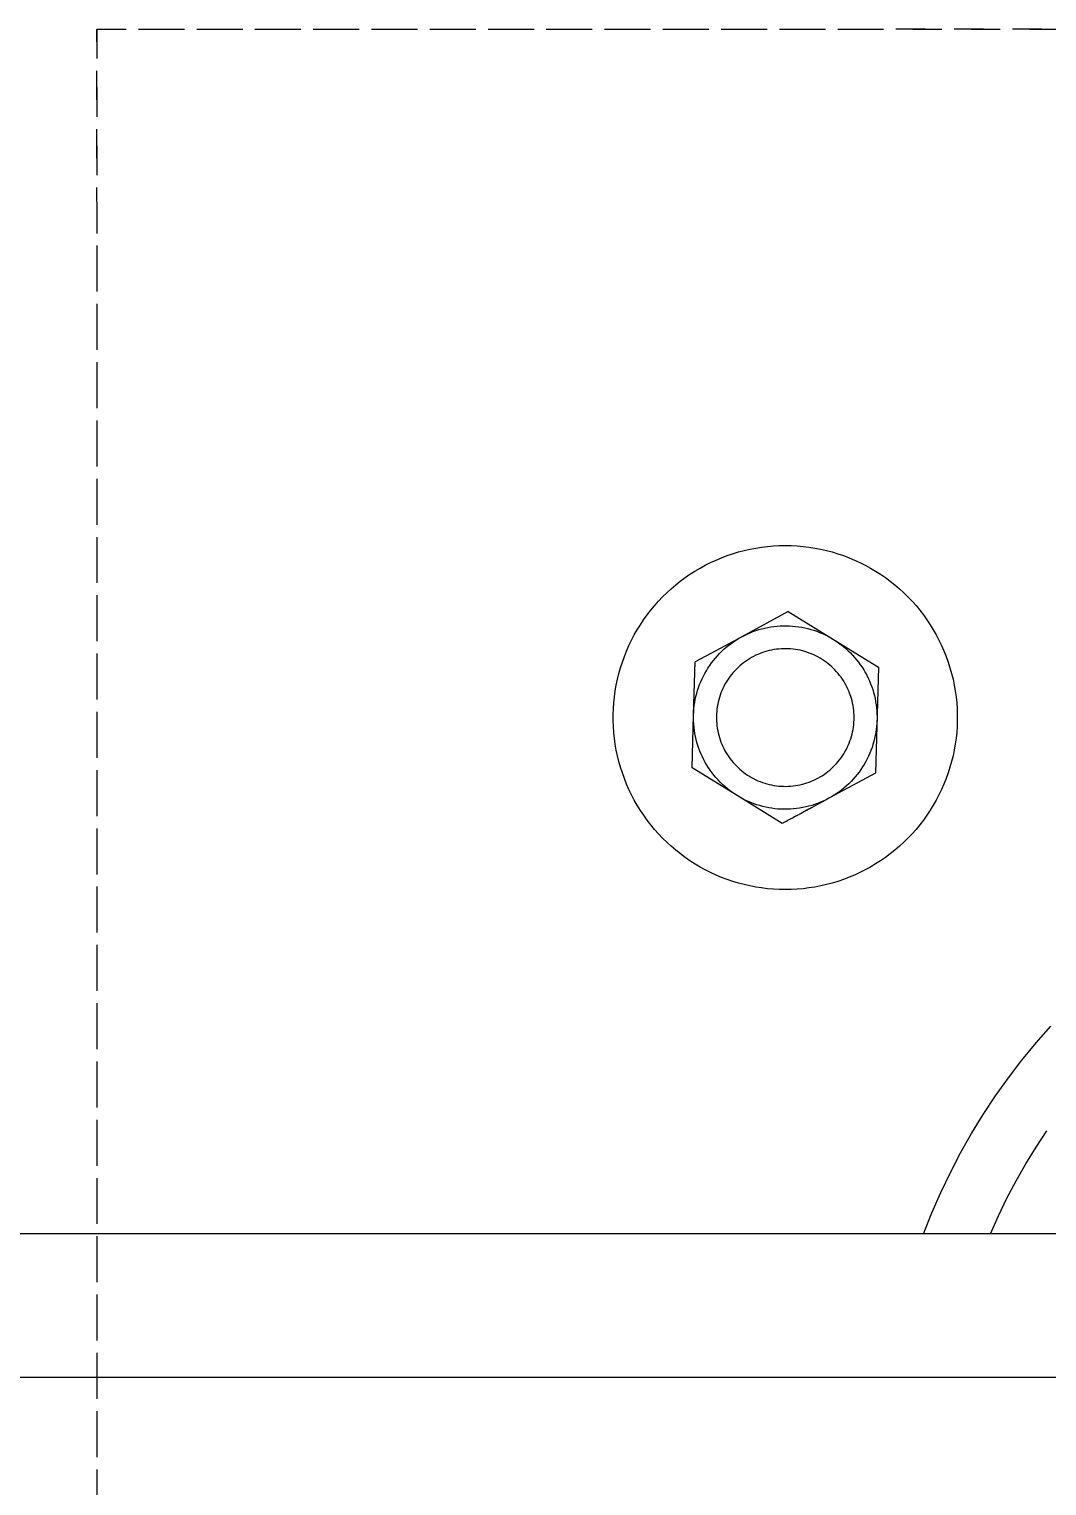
# Model space of a CAD drawing. Header units: inches. Extents: x -13 to 609, y -6 to 131.
# Drawn here: x 3.931 to 7.424, y 4.245 to 9.245 of the extents above; entities that cross this region are included whole.
import ezdxf

# ---------------------------------------------------------------- set-up
doc = ezdxf.new("R2010")
doc.units = ezdxf.units.IN
doc.header["$PDSIZE"] = -1
doc.linetypes.add('HIDDEN', pattern=[1.905, 1.27, -0.635])
doc.layers.add('ZANO_R', color=7, linetype='Continuous', lineweight=0)
doc.layers.add('ZANO_R_przerywana', color=250, linetype='HIDDEN', lineweight=0)
doc.styles.add('Arial', font='arial.ttf')
doc.styles.get("Standard").update_dxf_attribs({"font": 'ARIALUNI.TTF'})
doc.dimstyles.new('amerykanie', dxfattribs={"dimtxt": 50, "dimasz": 50, "dimexe": 0.5, "dimexo": 0.5, "dimgap": 1, "dimtad": 1, "dimdec": 0, "dimzin": 0, "dimlunit": 5, "dimtxsty": 'Standard', "dimcen": 0.09, "dimclrd": 1, "dimclre": 1, "dimclrt": 1, "dimazin": 0, "dimtfac": 1, "dimtdec": 0, "dimtmove": 0, "dimatfit": 3, "dimfxl": 1, "dimtzin": 0, "dimarcsym": 1})

# ---------------------------------------------------------------- blocks, each defined once
blk = doc.blocks.new('*D434')
at = {"layer": 'Defpoints', "color": 0}
for p in [(-2.538, 9.2442), (4.1641, 9.2442), (4.1644, -0.5986)]:
    blk.add_point(p, dxfattribs=at)
at = {"layer": 'ZANO_R', "color": 1, "lineweight": -2}
for p, q in [((3.6641, 9.2442), (-3.038, 9.2442)), ((-2.538, 0.4014), (-2.538, 8.2442)), ((3.6644, -0.5986), (-3.038, -0.5986))]:
    blk.add_line(p, q, dxfattribs=at)
at = {"layer": 'ZANO_R', "color": 1}
for points in [[(-2.3713, 8.2442), (-2.7047, 8.2442), (-2.538, 9.2442)], [(-2.7047, 0.4014), (-2.3713, 0.4014), (-2.538, -0.5986)]]:
    blk.add_solid(points, dxfattribs=at)
at = {"layer": 'ZANO_R', "color": 1, "insert": (-3.8788, 4.3228), "char_height": 1.625, "attachment_point": 5, "rotation": 90, "style": 'Arial'}
blk.add_mtext('9 13/16', dxfattribs=at)

msp = doc.modelspace()

# ---------------------------------------------------------------- linework, layer by layer
at = {"layer": 'ZANO_R'}
for p, q in [((6.34588, 7.4444), (6.3654, 7.4503)), ((6.3654, 7.4503), (6.38511, 7.45552)), ((6.38511, 7.45552), (6.40498, 7.46006)), ((6.40498, 7.46006), (6.425, 7.46391)), ((6.425, 7.46391), (6.44514, 7.46706)), ((6.44514, 7.46706), (6.46538, 7.46952)), ((6.46538, 7.46952), (6.48569, 7.47128)), ((6.48569, 7.47128), (6.50605, 7.47234)), ((6.50605, 7.47234), (6.52643, 7.47269)), ((6.52643, 7.47269), (6.54682, 7.47234)), ((6.54682, 7.47234), (6.56718, 7.47129)), ((6.56718, 7.47129), (6.58749, 7.46953)), ((6.58749, 7.46953), (6.60772, 7.46707)), ((6.60772, 7.46707), (6.62787, 7.46392)), ((6.62787, 7.46392), (6.64789, 7.46007)), ((6.64789, 7.46007), (6.66776, 7.45554)), ((6.66776, 7.45554), (6.68747, 7.45032)), ((6.68747, 7.45032), (6.70698, 7.44442)), ((6.23411, 7.39524), (6.25199, 7.40503)), ((6.25199, 7.40503), (6.27021, 7.41419)), ((6.27021, 7.41419), (6.28872, 7.42272)), ((6.28872, 7.42272), (6.30752, 7.4306)), ((6.30752, 7.4306), (6.32658, 7.43783)), ((6.32658, 7.43783), (6.34588, 7.4444)), ((6.70698, 7.44442), (6.72629, 7.43786)), ((6.72629, 7.43786), (6.74535, 7.43063)), ((6.74535, 7.43063), (6.76415, 7.42275)), ((6.76415, 7.42275), (6.78267, 7.41422)), ((6.78267, 7.41422), (6.80088, 7.40506)), ((6.80088, 7.40506), (6.81877, 7.39528)), ((6.15032, 7.3374), (6.16626, 7.35012)), ((6.16626, 7.35012), (6.18263, 7.36227)), ((6.18263, 7.36227), (6.19941, 7.37385)), ((6.19941, 7.37385), (6.21657, 7.38485)), ((6.21657, 7.38485), (6.23411, 7.39524)), ((6.81877, 7.39528), (6.8363, 7.38488)), ((6.8363, 7.38488), (6.85347, 7.37389)), ((6.85347, 7.37389), (6.87025, 7.36231)), ((6.87025, 7.36231), (6.88662, 7.35016)), ((6.88662, 7.35016), (6.90256, 7.33745)), ((6.10527, 7.29608), (6.11981, 7.31037)), ((6.11981, 7.31037), (6.13483, 7.32415)), ((6.13483, 7.32415), (6.15032, 7.3374)), ((6.90256, 7.33745), (6.91805, 7.32419)), ((6.91805, 7.32419), (6.93307, 7.31042)), ((6.93307, 7.31042), (6.94761, 7.29613)), ((6.0523, 7.23416), (6.06473, 7.25032)), ((6.06473, 7.25032), (6.07772, 7.26603)), ((6.07772, 7.26603), (6.09123, 7.28129)), ((6.09123, 7.28129), (6.10527, 7.29608)), ((6.94761, 7.29613), (6.96165, 7.28134)), ((6.96165, 7.28134), (6.97517, 7.26608)), ((6.97517, 7.26608), (6.98816, 7.25037)), ((6.98816, 7.25037), (7.00059, 7.23421)), ((6.01845, 7.18325), (6.02914, 7.20061)), ((6.02914, 7.20061), (6.04043, 7.21758)), ((6.04043, 7.21758), (6.0523, 7.23416)), ((6.53691, 7.24567), (6.37689, 7.15931)), ((6.53691, 7.24567), (6.69172, 7.15027)), ((7.00059, 7.23421), (7.01246, 7.21764)), ((7.01246, 7.21764), (7.02375, 7.20066)), ((7.02375, 7.20066), (7.03445, 7.18331)), ((5.99888, 7.14749), (6.00836, 7.16554)), ((6.00836, 7.16554), (6.01845, 7.18325)), ((6.36672, 7.15383), (6.27076, 7.10204)), ((6.35851, 7.14858), (6.36761, 7.1541)), ((6.37689, 7.15931), (6.36672, 7.15383)), ((6.36761, 7.1541), (6.37689, 7.15931)), ((6.37689, 7.15931), (6.38633, 7.16421)), ((6.38633, 7.16421), (6.39594, 7.16878)), ((6.39594, 7.16878), (6.40569, 7.17302)), ((6.40569, 7.17302), (6.41559, 7.17694)), ((6.41559, 7.17694), (6.42561, 7.18051)), ((6.42561, 7.18051), (6.43574, 7.18375)), ((6.43574, 7.18375), (6.44598, 7.18664)), ((6.44598, 7.18664), (6.45631, 7.18919)), ((6.45631, 7.18919), (6.46672, 7.19138)), ((6.46672, 7.19138), (6.4772, 7.19322)), ((6.4772, 7.19322), (6.48773, 7.19471)), ((6.48773, 7.19471), (6.49831, 7.19584)), ((6.49831, 7.19584), (6.50892, 7.19661)), ((6.50892, 7.19661), (6.51956, 7.19702)), ((6.51956, 7.19702), (6.53019, 7.19708)), ((6.53019, 7.19708), (6.54083, 7.19677)), ((6.54083, 7.19677), (6.55145, 7.19611)), ((6.55145, 7.19611), (6.56204, 7.19508)), ((6.56204, 7.19508), (6.57259, 7.1937)), ((6.57259, 7.1937), (6.58308, 7.19197)), ((6.58308, 7.19197), (6.59351, 7.18988)), ((6.59351, 7.18988), (6.60387, 7.18744)), ((6.60387, 7.18744), (6.61414, 7.18465)), ((6.61414, 7.18465), (6.6243, 7.18152)), ((6.6243, 7.18152), (6.63436, 7.17804)), ((6.63436, 7.17804), (6.64429, 7.17423)), ((6.64429, 7.17423), (6.65409, 7.17008)), ((6.65409, 7.17008), (6.66374, 7.16561)), ((6.66374, 7.16561), (6.67324, 7.16081)), ((6.67324, 7.16081), (6.68257, 7.15569)), ((6.68257, 7.15569), (6.69172, 7.15027)), ((6.69172, 7.15027), (6.84652, 7.05486)), ((6.69172, 7.15027), (6.70068, 7.14453)), ((7.03445, 7.18331), (7.04454, 7.1656)), ((7.04454, 7.1656), (7.05402, 7.14754)), ((5.97428, 7.09152), (5.98184, 7.11045)), ((5.98184, 7.11045), (5.99004, 7.12912)), ((5.99004, 7.12912), (5.99888, 7.14749)), ((6.27076, 7.10204), (6.21686, 7.07295)), ((6.29348, 7.09408), (6.30077, 7.10182)), ((6.30077, 7.10182), (6.30832, 7.10932)), ((6.30832, 7.10932), (6.31612, 7.11656)), ((6.31612, 7.11656), (6.32415, 7.12353)), ((6.32415, 7.12353), (6.33242, 7.13022)), ((6.33242, 7.13022), (6.34091, 7.13664)), ((6.34091, 7.13664), (6.34961, 7.14276)), ((6.34961, 7.14276), (6.35851, 7.14858)), ((6.44035, 7.1021), (6.43276, 7.09898)), ((6.44803, 7.10496), (6.44035, 7.1021)), ((6.45581, 7.10755), (6.44803, 7.10496)), ((6.46368, 7.10986), (6.45581, 7.10755)), ((6.47162, 7.1119), (6.46368, 7.10986)), ((6.47963, 7.11367), (6.47162, 7.1119)), ((6.48769, 7.11516), (6.47963, 7.11367)), ((6.4958, 7.11636), (6.48769, 7.11516)), ((6.50395, 7.11728), (6.4958, 7.11636)), ((6.51212, 7.11792), (6.50395, 7.11728)), ((6.52032, 7.11828), (6.51212, 7.11792)), ((6.52852, 7.11835), (6.52032, 7.11828)), ((6.53671, 7.11814), (6.52852, 7.11835)), ((6.5449, 7.11764), (6.53671, 7.11814)), ((6.55306, 7.11686), (6.5449, 7.11764)), ((6.56119, 7.11579), (6.55306, 7.11686)), ((6.56928, 7.11445), (6.56119, 7.11579)), ((6.57732, 7.11282), (6.56928, 7.11445)), ((6.58529, 7.11092), (6.57732, 7.11282)), ((6.5932, 7.10874), (6.58529, 7.11092)), ((6.60102, 7.10629), (6.5932, 7.10874)), ((6.60875, 7.10356), (6.60102, 7.10629)), ((6.61639, 7.10057), (6.60875, 7.10356)), ((6.62392, 7.09732), (6.61639, 7.10057)), ((6.70068, 7.14453), (6.70944, 7.1385)), ((6.70944, 7.1385), (6.71799, 7.13217)), ((6.71799, 7.13217), (6.72633, 7.12556)), ((6.72633, 7.12556), (6.73444, 7.11867)), ((6.73444, 7.11867), (6.74231, 7.11151)), ((6.74231, 7.11151), (6.74993, 7.10409)), ((6.74993, 7.10409), (6.7573, 7.09642)), ((7.05402, 7.14754), (7.06286, 7.12918)), ((7.06286, 7.12918), (7.07107, 7.11052)), ((7.07107, 7.11052), (7.07863, 7.09158)), ((5.95559, 7.03331), (5.96115, 7.05292)), ((5.96115, 7.05292), (5.96738, 7.07234)), ((5.96738, 7.07234), (5.97428, 7.09152)), ((6.21164, 6.89119), (6.21686, 7.07295)), ((6.25559, 7.04284), (6.26117, 7.05189)), ((6.26117, 7.05189), (6.26705, 7.06076)), ((6.26705, 7.06076), (6.27323, 7.06942)), ((6.27323, 7.06942), (6.2797, 7.07786)), ((6.2797, 7.07786), (6.28645, 7.08609)), ((6.28645, 7.08609), (6.29348, 7.09408)), ((6.36458, 7.05417), (6.35871, 7.04845)), ((6.37065, 7.05968), (6.36458, 7.05417)), ((6.37691, 7.06498), (6.37065, 7.05968)), ((6.38334, 7.07006), (6.37691, 7.06498)), ((6.38995, 7.07492), (6.38334, 7.07006)), ((6.39672, 7.07954), (6.38995, 7.07492)), ((6.40365, 7.08392), (6.39672, 7.07954)), ((6.41073, 7.08806), (6.40365, 7.08392)), ((6.41795, 7.09196), (6.41073, 7.08806)), ((6.4253, 7.0956), (6.41795, 7.09196)), ((6.43276, 7.09898), (6.4253, 7.0956)), ((6.63133, 7.09381), (6.62392, 7.09732)), ((6.63861, 7.09004), (6.63133, 7.09381)), ((6.64576, 7.08602), (6.63861, 7.09004)), ((6.65276, 7.08176), (6.64576, 7.08602)), ((6.65961, 7.07726), (6.65276, 7.08176)), ((6.66631, 7.07252), (6.65961, 7.07726)), ((6.67283, 7.06755), (6.66631, 7.07252)), ((6.67918, 7.06236), (6.67283, 7.06755)), ((6.68534, 7.05695), (6.67918, 7.06236)), ((6.69131, 7.05133), (6.68534, 7.05695)), ((6.69708, 7.04551), (6.69131, 7.05133)), ((6.7573, 7.09642), (6.76441, 7.0885)), ((6.76441, 7.0885), (6.77124, 7.08035)), ((6.77124, 7.08035), (6.77779, 7.07197)), ((6.77779, 7.07197), (6.78406, 7.06337)), ((6.78406, 7.06337), (6.79004, 7.05457)), ((6.79004, 7.05457), (6.79571, 7.04557)), ((6.84652, 7.05486), (6.83607, 6.69132)), ((7.07863, 7.09158), (7.08553, 7.0724)), ((7.08553, 7.0724), (7.09176, 7.05299)), ((7.09176, 7.05299), (7.09732, 7.03338)), ((5.94652, 6.99357), (5.95071, 7.01352)), ((5.95071, 7.01352), (5.95559, 7.03331)), ((6.23243, 6.99501), (6.23641, 7.00488)), ((6.23641, 7.00488), (6.24072, 7.01461)), ((6.24072, 7.01461), (6.24535, 7.02418)), ((6.24535, 7.02418), (6.25031, 7.0336)), ((6.25031, 7.0336), (6.25559, 7.04284)), ((6.32362, 7.0032), (6.31954, 6.99608)), ((6.32795, 7.01016), (6.32362, 7.0032)), ((6.33251, 7.01698), (6.32795, 7.01016)), ((6.33731, 7.02363), (6.33251, 7.01698)), ((6.34233, 7.03011), (6.33731, 7.02363)), ((6.34758, 7.03641), (6.34233, 7.03011)), ((6.35304, 7.04252), (6.34758, 7.03641)), ((6.35871, 7.04845), (6.35304, 7.04252)), ((6.70265, 7.03949), (6.69708, 7.04551)), ((6.70801, 7.03328), (6.70265, 7.03949)), ((6.71314, 7.02689), (6.70801, 7.03328)), ((6.71805, 7.02032), (6.71314, 7.02689)), ((6.72273, 7.01359), (6.71805, 7.02032)), ((6.72718, 7.0067), (6.72273, 7.01359)), ((6.73138, 6.99966), (6.72718, 7.0067)), ((6.73534, 6.99247), (6.73138, 6.99966)), ((6.79571, 7.04557), (6.80108, 7.03638)), ((6.80108, 7.03638), (6.80613, 7.02702)), ((6.80613, 7.02702), (6.81086, 7.01749)), ((6.81086, 7.01749), (6.81527, 7.00781)), ((6.81527, 7.00781), (6.81935, 6.99798)), ((7.09732, 7.03338), (7.1022, 7.01358)), ((7.1022, 7.01358), (7.1064, 6.99363)), ((5.93811, 6.93301), (5.94022, 6.95329)), ((5.94022, 6.95329), (5.94302, 6.97348)), ((5.94302, 6.97348), (5.94652, 6.99357)), ((6.21764, 6.94398), (6.2199, 6.95438)), ((6.2199, 6.95438), (6.22252, 6.96469)), ((6.22252, 6.96469), (6.22548, 6.97491)), ((6.22548, 6.97491), (6.22878, 6.98502)), ((6.22878, 6.98502), (6.23243, 6.99501)), ((6.30045, 6.95083), (6.29821, 6.94295)), ((6.30297, 6.95864), (6.30045, 6.95083)), ((6.30576, 6.96635), (6.30297, 6.95864)), ((6.30882, 6.97395), (6.30576, 6.96635)), ((6.31214, 6.98145), (6.30882, 6.97395)), ((6.31571, 6.98883), (6.31214, 6.98145)), ((6.31954, 6.99608), (6.31571, 6.98883)), ((6.73904, 6.98516), (6.73534, 6.99247)), ((6.74249, 6.97772), (6.73904, 6.98516)), ((6.74567, 6.97016), (6.74249, 6.97772)), ((6.7486, 6.9625), (6.74567, 6.97016)), ((6.75125, 6.95474), (6.7486, 6.9625)), ((6.75364, 6.9469), (6.75125, 6.95474)), ((6.81935, 6.99798), (6.8231, 6.98802)), ((6.8231, 6.98802), (6.8265, 6.97794)), ((6.8265, 6.97794), (6.82957, 6.96776)), ((6.82957, 6.96776), (6.83229, 6.95747)), ((6.83229, 6.95747), (6.83466, 6.9471)), ((7.1064, 6.99363), (7.1099, 6.97355)), ((7.1099, 6.97355), (7.11271, 6.95335)), ((7.11271, 6.95335), (7.11482, 6.93308)), ((5.936, 6.8923), (5.9367, 6.91267)), ((5.9367, 6.91267), (5.93811, 6.93301)), ((6.21164, 6.89119), (6.21212, 6.90181)), ((6.21212, 6.90181), (6.21296, 6.91242)), ((6.21296, 6.91242), (6.21417, 6.92299)), ((6.21417, 6.92299), (6.21572, 6.93351)), ((6.21572, 6.93351), (6.21764, 6.94398)), ((6.29113, 6.90261), (6.29057, 6.89443)), ((6.29199, 6.91077), (6.29113, 6.90261)), ((6.29312, 6.91889), (6.29199, 6.91077)), ((6.29454, 6.92697), (6.29312, 6.91889)), ((6.29623, 6.93499), (6.29454, 6.92697)), ((6.29821, 6.94295), (6.29623, 6.93499)), ((6.75575, 6.93898), (6.75364, 6.9469)), ((6.75758, 6.93098), (6.75575, 6.93898)), ((6.75914, 6.92293), (6.75758, 6.93098)), ((6.76041, 6.91483), (6.75914, 6.92293)), ((6.76141, 6.90669), (6.76041, 6.91483)), ((6.76212, 6.89853), (6.76141, 6.90669)), ((6.83466, 6.9471), (6.83667, 6.93665)), ((6.83667, 6.93665), (6.83834, 6.92614)), ((6.83834, 6.92614), (6.83965, 6.91559)), ((6.83965, 6.91559), (6.8406, 6.90499)), ((6.8406, 6.90499), (6.84119, 6.89437)), ((7.11482, 6.93308), (7.11622, 6.91274)), ((7.11622, 6.91274), (7.11693, 6.89237)), ((5.936, 6.87191), (5.936, 6.8923)), ((5.93671, 6.85154), (5.936, 6.87191)), ((5.93812, 6.8312), (5.93671, 6.85154)), ((6.20641, 6.70942), (6.21164, 6.89119)), ((6.21151, 6.88055), (6.21164, 6.89119)), ((6.21174, 6.86991), (6.21151, 6.88055)), ((6.21234, 6.85929), (6.21174, 6.86991)), ((6.21329, 6.84869), (6.21234, 6.85929)), ((6.29057, 6.89443), (6.29028, 6.88624)), ((6.29028, 6.88624), (6.29028, 6.87804)), ((6.29028, 6.87804), (6.29057, 6.86984)), ((6.29057, 6.86984), (6.29113, 6.86166)), ((6.29113, 6.86166), (6.29199, 6.85351)), ((6.29199, 6.85351), (6.29312, 6.84539)), ((6.76041, 6.84944), (6.76141, 6.85758)), ((6.76141, 6.85758), (6.76212, 6.86575)), ((6.76254, 6.89034), (6.76212, 6.89853)), ((6.76212, 6.86575), (6.76254, 6.87394)), ((6.76269, 6.88214), (6.76254, 6.89034)), ((6.76254, 6.87394), (6.76269, 6.88214)), ((6.83997, 6.85186), (6.83877, 6.84129)), ((6.84081, 6.86246), (6.83997, 6.85186)), ((6.8413, 6.87309), (6.84081, 6.86246)), ((6.84119, 6.89437), (6.84142, 6.88373)), ((6.84142, 6.88373), (6.8413, 6.87309)), ((7.11623, 6.8516), (7.11482, 6.83127)), ((7.11693, 6.87198), (7.11623, 6.8516)), ((7.11693, 6.89237), (7.11693, 6.87198)), ((5.94022, 6.81092), (5.93812, 6.8312)), ((5.94303, 6.79073), (5.94022, 6.81092)), ((6.21459, 6.83813), (6.21329, 6.84869)), ((6.21626, 6.82763), (6.21459, 6.83813)), ((6.21828, 6.81718), (6.21626, 6.82763)), ((6.22065, 6.80681), (6.21828, 6.81718)), ((6.22337, 6.79652), (6.22065, 6.80681)), ((6.29312, 6.84539), (6.29454, 6.83731)), ((6.29454, 6.83731), (6.29623, 6.82929)), ((6.29623, 6.82929), (6.29821, 6.82133)), ((6.29821, 6.82133), (6.30045, 6.81344)), ((6.30045, 6.81344), (6.30297, 6.80564)), ((6.30297, 6.80564), (6.30576, 6.79793)), ((6.74567, 6.79411), (6.7486, 6.80177)), ((6.7486, 6.80177), (6.75125, 6.80953)), ((6.75125, 6.80953), (6.75364, 6.81738)), ((6.75364, 6.81738), (6.75575, 6.8253)), ((6.75575, 6.8253), (6.75758, 6.83329)), ((6.75758, 6.83329), (6.75914, 6.84134)), ((6.75914, 6.84134), (6.76041, 6.84944)), ((6.83042, 6.79959), (6.82745, 6.78937)), ((6.83303, 6.8099), (6.83042, 6.79959)), ((6.8353, 6.8203), (6.83303, 6.8099)), ((6.83721, 6.83076), (6.8353, 6.8203)), ((6.83877, 6.84129), (6.83721, 6.83076)), ((7.11272, 6.81099), (7.10991, 6.7908)), ((7.11482, 6.83127), (7.11272, 6.81099)), ((5.94653, 6.77065), (5.94303, 6.79073)), ((5.95073, 6.7507), (5.94653, 6.77065)), ((5.95561, 6.7309), (5.95073, 6.7507)), ((6.22643, 6.78633), (6.22337, 6.79652)), ((6.22984, 6.77626), (6.22643, 6.78633)), ((6.23358, 6.7663), (6.22984, 6.77626)), ((6.23766, 6.75647), (6.23358, 6.7663)), ((6.24207, 6.74679), (6.23766, 6.75647)), ((6.30576, 6.79793), (6.30882, 6.79032)), ((6.30882, 6.79032), (6.31214, 6.78282)), ((6.31214, 6.78282), (6.31571, 6.77545)), ((6.31571, 6.77545), (6.31954, 6.76819)), ((6.31954, 6.76819), (6.32362, 6.76108)), ((6.32362, 6.76108), (6.32795, 6.75411)), ((6.32795, 6.75411), (6.33251, 6.7473)), ((6.71805, 6.74396), (6.72273, 6.75069)), ((6.72273, 6.75069), (6.72718, 6.75758)), ((6.72718, 6.75758), (6.73138, 6.76462)), ((6.73138, 6.76462), (6.73534, 6.7718)), ((6.73534, 6.7718), (6.73904, 6.77912)), ((6.73904, 6.77912), (6.74249, 6.78656)), ((6.74249, 6.78656), (6.74567, 6.79411)), ((6.81221, 6.74967), (6.80758, 6.74009)), ((6.81653, 6.7594), (6.81221, 6.74967)), ((6.82051, 6.76926), (6.81653, 6.7594)), ((6.82415, 6.77926), (6.82051, 6.76926)), ((6.82745, 6.78937), (6.82415, 6.77926)), ((7.10222, 6.75076), (7.09734, 6.73097)), ((7.10641, 6.77071), (7.10222, 6.75076)), ((7.10991, 6.7908), (7.10641, 6.77071)), ((5.96117, 6.71129), (5.95561, 6.7309)), ((5.9674, 6.69188), (5.96117, 6.71129)), ((6.36122, 6.61401), (6.20641, 6.70942)), ((6.2468, 6.73726), (6.24207, 6.74679)), ((6.25186, 6.7279), (6.2468, 6.73726)), ((6.25722, 6.71871), (6.25186, 6.7279)), ((6.2629, 6.70971), (6.25722, 6.71871)), ((6.26887, 6.70091), (6.2629, 6.70971)), ((6.27514, 6.69231), (6.26887, 6.70091)), ((6.33251, 6.7473), (6.33731, 6.74065)), ((6.33731, 6.74065), (6.34233, 6.73417)), ((6.34233, 6.73417), (6.34758, 6.72787)), ((6.34758, 6.72787), (6.35304, 6.72175)), ((6.35304, 6.72175), (6.35871, 6.71583)), ((6.35871, 6.71583), (6.36458, 6.71011)), ((6.36458, 6.71011), (6.37065, 6.7046)), ((6.37065, 6.7046), (6.37691, 6.69929)), ((6.67283, 6.69673), (6.67918, 6.70192)), ((6.67918, 6.70192), (6.68534, 6.70733)), ((6.68534, 6.70733), (6.69131, 6.71295)), ((6.69131, 6.71295), (6.69708, 6.71877)), ((6.69708, 6.71877), (6.70265, 6.72479)), ((6.70265, 6.72479), (6.70801, 6.731)), ((6.70801, 6.731), (6.71314, 6.73739)), ((6.71314, 6.73739), (6.71805, 6.74396)), ((6.78588, 6.70352), (6.7797, 6.69486)), ((6.79176, 6.71238), (6.78588, 6.70352)), ((6.79735, 6.72144), (6.79176, 6.71238)), ((6.80262, 6.73068), (6.79735, 6.72144)), ((6.80758, 6.74009), (6.80262, 6.73068)), ((7.09178, 6.71135), (7.08555, 6.69194)), ((7.09734, 6.73097), (7.09178, 6.71135)), ((5.9743, 6.6727), (5.9674, 6.69188)), ((5.98186, 6.65376), (5.9743, 6.6727)), ((5.99007, 6.6351), (5.98186, 6.65376)), ((6.28169, 6.68393), (6.27514, 6.69231)), ((6.28853, 6.67578), (6.28169, 6.68393)), ((6.29563, 6.66786), (6.28853, 6.67578)), ((6.303, 6.66018), (6.29563, 6.66786)), ((6.31062, 6.65276), (6.303, 6.66018)), ((6.31849, 6.64561), (6.31062, 6.65276)), ((6.37691, 6.69929), (6.38334, 6.69421)), ((6.38334, 6.69421), (6.38995, 6.68936)), ((6.38995, 6.68936), (6.39672, 6.68474)), ((6.39672, 6.68474), (6.40365, 6.68035)), ((6.40365, 6.68035), (6.41073, 6.67621)), ((6.41073, 6.67621), (6.41795, 6.67232)), ((6.41795, 6.67232), (6.4253, 6.66868)), ((6.4253, 6.66868), (6.43276, 6.6653)), ((6.43276, 6.6653), (6.44035, 6.66218)), ((6.44035, 6.66218), (6.44803, 6.65932)), ((6.44803, 6.65932), (6.45581, 6.65673)), ((6.45581, 6.65673), (6.46368, 6.65442)), ((6.46368, 6.65442), (6.47162, 6.65237)), ((6.47162, 6.65237), (6.47963, 6.65061)), ((6.47963, 6.65061), (6.48769, 6.64912)), ((6.56119, 6.64848), (6.56928, 6.64983)), ((6.56928, 6.64983), (6.57732, 6.65146)), ((6.57732, 6.65146), (6.58529, 6.65336)), ((6.58529, 6.65336), (6.5932, 6.65554)), ((6.5932, 6.65554), (6.60102, 6.65799)), ((6.60102, 6.65799), (6.60875, 6.66071)), ((6.60875, 6.66071), (6.61639, 6.6637)), ((6.61639, 6.6637), (6.62392, 6.66696)), ((6.62392, 6.66696), (6.63133, 6.67047)), ((6.63133, 6.67047), (6.63861, 6.67424)), ((6.63861, 6.67424), (6.64576, 6.67825)), ((6.64576, 6.67825), (6.65276, 6.68252)), ((6.65276, 6.68252), (6.65961, 6.68702)), ((6.65961, 6.68702), (6.66631, 6.69176)), ((6.66631, 6.69176), (6.67283, 6.69673)), ((6.83607, 6.69132), (6.67605, 6.60496)), ((6.74461, 6.65496), (6.73682, 6.64772)), ((6.75216, 6.66245), (6.74461, 6.65496)), ((6.75945, 6.6702), (6.75216, 6.66245)), ((6.76648, 6.67819), (6.75945, 6.6702)), ((6.77323, 6.68641), (6.76648, 6.67819)), ((6.7797, 6.69486), (6.77323, 6.68641)), ((7.0711, 6.65382), (7.06289, 6.63516)), ((7.07865, 6.67276), (7.0711, 6.65382)), ((7.08555, 6.69194), (7.07865, 6.67276)), ((5.99891, 6.61673), (5.99007, 6.6351)), ((6.00839, 6.59868), (5.99891, 6.61673)), ((6.3266, 6.63872), (6.31849, 6.64561)), ((6.33494, 6.6321), (6.3266, 6.63872)), ((6.34349, 6.62578), (6.33494, 6.6321)), ((6.35225, 6.61974), (6.34349, 6.62578)), ((6.36122, 6.61401), (6.35225, 6.61974)), ((6.51602, 6.5186), (6.36122, 6.61401)), ((6.37037, 6.60858), (6.36122, 6.61401)), ((6.37969, 6.60347), (6.37037, 6.60858)), ((6.38919, 6.59867), (6.37969, 6.60347)), ((6.48769, 6.64912), (6.4958, 6.64792)), ((6.4958, 6.64792), (6.50395, 6.64699)), ((6.50395, 6.64699), (6.51212, 6.64635)), ((6.51212, 6.64635), (6.52032, 6.646)), ((6.52032, 6.646), (6.52852, 6.64593)), ((6.52852, 6.64593), (6.53671, 6.64614)), ((6.53671, 6.64614), (6.5449, 6.64664)), ((6.5449, 6.64664), (6.55306, 6.64742)), ((6.55306, 6.64742), (6.56119, 6.64848)), ((6.6666, 6.60007), (6.65699, 6.5955)), ((6.67605, 6.60496), (6.66588, 6.59948)), ((6.67605, 6.60496), (6.6666, 6.60007)), ((6.68532, 6.61017), (6.67605, 6.60496)), ((6.69442, 6.61569), (6.68532, 6.61017)), ((6.70332, 6.62152), (6.69442, 6.61569)), ((6.71202, 6.62764), (6.70332, 6.62152)), ((6.72051, 6.63405), (6.71202, 6.62764)), ((6.72878, 6.64075), (6.72051, 6.63405)), ((6.73682, 6.64772), (6.72878, 6.64075)), ((7.05405, 6.61679), (7.04457, 6.59874)), ((7.06289, 6.63516), (7.05405, 6.61679)), ((6.01848, 6.58097), (6.00839, 6.59868)), ((6.02918, 6.56361), (6.01848, 6.58097)), ((6.04047, 6.54664), (6.02918, 6.56361)), ((6.39884, 6.59419), (6.38919, 6.59867)), ((6.40864, 6.59005), (6.39884, 6.59419)), ((6.41857, 6.58623), (6.40864, 6.59005)), ((6.42863, 6.58276), (6.41857, 6.58623)), ((6.43879, 6.57963), (6.42863, 6.58276)), ((6.44906, 6.57684), (6.43879, 6.57963)), ((6.45942, 6.5744), (6.44906, 6.57684)), ((6.46985, 6.57231), (6.45942, 6.5744)), ((6.48035, 6.57057), (6.46985, 6.57231)), ((6.4909, 6.56919), (6.48035, 6.57057)), ((6.50148, 6.56817), (6.4909, 6.56919)), ((6.5121, 6.56751), (6.50148, 6.56817)), ((6.52274, 6.5672), (6.5121, 6.56751)), ((6.53338, 6.56725), (6.52274, 6.5672)), ((6.54401, 6.56767), (6.53338, 6.56725)), ((6.55462, 6.56844), (6.54401, 6.56767)), ((6.5652, 6.56957), (6.55462, 6.56844)), ((6.57573, 6.57105), (6.5652, 6.56957)), ((6.56992, 6.54769), (6.5736, 6.54968)), ((6.57488, 6.55037), (6.5736, 6.54968)), ((6.57488, 6.55037), (6.57777, 6.55193)), ((6.58621, 6.5729), (6.57573, 6.57105)), ((6.57986, 6.55305), (6.57777, 6.55193)), ((6.57986, 6.55305), (6.58209, 6.55426)), ((6.58484, 6.55574), (6.58209, 6.55426)), ((6.58484, 6.55574), (6.58658, 6.55668)), ((6.59662, 6.57509), (6.58621, 6.5729)), ((6.58983, 6.55844), (6.58658, 6.55668)), ((6.58983, 6.55844), (6.59125, 6.55921)), ((6.59484, 6.56114), (6.59125, 6.5592)), ((6.59484, 6.56114), (6.59614, 6.56184)), ((6.59986, 6.56385), (6.59614, 6.56184)), ((6.60695, 6.57764), (6.59662, 6.57509)), ((6.59986, 6.56385), (6.60129, 6.56462)), ((6.60489, 6.56656), (6.60129, 6.56462)), ((6.60489, 6.56656), (6.60674, 6.56756)), ((6.60994, 6.56929), (6.60674, 6.56756)), ((6.61719, 6.58053), (6.60695, 6.57764)), ((6.60994, 6.56928), (6.61255, 6.57069)), ((6.615, 6.57202), (6.61254, 6.57069)), ((6.615, 6.57201), (6.66589, 6.59948)), ((6.62732, 6.58376), (6.61719, 6.58053)), ((6.63734, 6.58734), (6.62732, 6.58376)), ((6.64724, 6.59125), (6.63734, 6.58734)), ((6.65699, 6.5955), (6.64724, 6.59125)), ((7.02379, 6.56367), (7.0125, 6.54669)), ((7.03448, 6.58103), (7.02379, 6.56367)), ((7.04457, 6.59874), (7.03448, 6.58103)), ((6.05234, 6.53007), (6.04047, 6.54664)), ((6.06478, 6.51391), (6.05234, 6.53007)), ((6.07776, 6.49819), (6.06478, 6.51391)), ((6.52574, 6.52385), (6.51602, 6.5186)), ((6.52574, 6.52385), (6.528, 6.52507)), ((6.53061, 6.52648), (6.528, 6.52507)), ((6.53061, 6.52648), (6.53426, 6.52845)), ((6.54528, 6.5344), (6.53426, 6.52845)), ((6.54528, 6.5344), (6.54747, 6.53558)), ((6.55019, 6.53704), (6.54747, 6.53558)), ((6.55019, 6.53704), (6.55448, 6.53936)), ((6.56004, 6.54236), (6.55448, 6.53936)), ((6.56004, 6.54236), (6.56182, 6.54332)), ((6.56498, 6.54502), (6.56182, 6.54332)), ((6.56498, 6.54502), (6.56956, 6.5475)), ((6.56992, 6.54769), (6.56956, 6.5475)), ((6.9882, 6.51396), (6.97522, 6.49824)), ((7.00063, 6.53012), (6.9882, 6.51396)), ((7.0125, 6.54669), (7.00063, 6.53012)), ((6.09128, 6.48293), (6.07776, 6.49819)), ((6.10532, 6.46815), (6.09128, 6.48293)), ((6.11986, 6.45386), (6.10532, 6.46815)), ((6.13488, 6.44008), (6.11986, 6.45386)), ((6.93312, 6.45391), (6.9181, 6.44013)), ((6.94766, 6.4682), (6.93312, 6.45391)), ((6.9617, 6.48298), (6.94766, 6.4682)), ((6.97522, 6.49824), (6.9617, 6.48298)), ((6.15037, 6.42683), (6.13488, 6.44008)), ((6.16631, 6.41412), (6.15037, 6.42683)), ((6.18268, 6.40197), (6.16631, 6.41412)), ((6.19946, 6.39039), (6.18268, 6.40197)), ((6.8703, 6.40201), (6.85353, 6.39042)), ((6.88667, 6.41416), (6.8703, 6.40201)), ((6.90261, 6.42687), (6.88667, 6.41416)), ((6.9181, 6.44013), (6.90261, 6.42687)), ((6.21663, 6.37939), (6.19946, 6.39039)), ((6.23417, 6.369), (6.21663, 6.37939)), ((6.25205, 6.35922), (6.23417, 6.369)), ((6.27027, 6.35006), (6.25205, 6.35922)), ((6.28878, 6.34153), (6.27027, 6.35006)), ((6.78273, 6.35008), (6.76421, 6.34156)), ((6.80094, 6.35925), (6.78273, 6.35008)), ((6.81882, 6.36903), (6.80094, 6.35925)), ((6.83636, 6.37943), (6.81882, 6.36903)), ((6.85353, 6.39042), (6.83636, 6.37943)), ((6.30758, 6.33365), (6.28878, 6.34153)), ((6.32665, 6.32642), (6.30758, 6.33365)), ((6.34595, 6.31985), (6.32665, 6.32642)), ((6.36546, 6.31396), (6.34595, 6.31985)), ((6.38517, 6.30874), (6.36546, 6.31396)), ((6.40505, 6.3042), (6.38517, 6.30874)), ((6.42507, 6.30036), (6.40505, 6.3042)), ((6.44521, 6.2972), (6.42507, 6.30036)), ((6.62793, 6.30037), (6.60779, 6.29721)), ((6.64795, 6.30422), (6.62793, 6.30037)), ((6.66783, 6.30876), (6.64795, 6.30422)), ((6.68753, 6.31398), (6.66783, 6.30876)), ((6.70705, 6.31987), (6.68753, 6.31398)), ((6.72635, 6.32644), (6.70705, 6.31987)), ((6.74541, 6.33367), (6.72635, 6.32644)), ((6.76421, 6.34156), (6.74541, 6.33367)), ((6.46545, 6.29475), (6.44521, 6.2972)), ((6.48576, 6.29299), (6.46545, 6.29475)), ((6.50612, 6.29194), (6.48576, 6.29299)), ((6.5265, 6.29159), (6.50612, 6.29194)), ((6.54688, 6.29194), (6.5265, 6.29159)), ((6.56724, 6.293), (6.54688, 6.29194)), ((6.58755, 6.29476), (6.56724, 6.293)), ((6.60779, 6.29721), (6.58755, 6.29476)), ((7.3872, 5.76552), (7.43763, 5.82289)), ((7.33876, 5.70645), (7.3872, 5.76552)), ((7.29237, 5.64576), (7.33876, 5.70645)), ((7.24809, 5.58352), (7.29237, 5.64576)), ((7.20597, 5.51979), (7.24809, 5.58352)), ((7.16606, 5.45466), (7.20597, 5.51979)), ((7.12841, 5.38819), (7.16606, 5.45466)), ((7.38723, 5.40742), (7.4243, 5.46342)), ((7.35204, 5.35021), (7.38723, 5.40742)), ((7.09306, 5.32048), (7.12841, 5.38819)), ((7.31877, 5.29186), (7.35204, 5.35021)), ((7.06004, 5.25159), (7.09306, 5.32048)), ((7.02941, 5.18162), (7.06004, 5.25159)), ((7.28747, 5.23244), (7.31877, 5.29186)), ((7.25817, 5.17201), (7.28747, 5.23244)), ((7.0012, 5.11063), (7.02941, 5.18162)), ((7.2309, 5.11063), (7.25817, 5.17201)), ((16.84157, 5.11063), (1.32976, 5.11063)), ((1.21165, 4.6185), (16.95968, 4.6185))]:
    msp.add_line(p, q, dxfattribs=at)
at = {"layer": 'ZANO_R_przerywana', "ltscale": 0.05}
for p, q in [((14.00637, 9.24449), (4.16385, 9.24393)), ((4.16385, 9.24393), (4.16441, -0.59859)), ((4.16413, 9.24421), (14.00665, 9.24476)), ((4.16468, -0.59831), (4.16413, 9.24421))]:
    msp.add_line(p, q, dxfattribs=at)

# ---------------------------------------------------------------- dimensions: what is measured, and where the dimension line sits
at = {"layer": 'ZANO_R'}
dim = msp.add_linear_dim(base=(-2.53801, 9.24421), p1=(4.16441, -0.59859), p2=(4.16413, 9.24421), angle=90, dimstyle='amerykanie', override={"dimtxt": 1.625, "dimasz": 1, "dimgap": 0.5, "dimdec": 4, "dimtxsty": 'Arial', "dimaunit": 1, "dimadec": 1, "dimtdec": 4, "dimtmove": 1, "dimfrac": 2}, dxfattribs=at)
dim.commit()
dim.dimension.update_dxf_attribs({"geometry": '*D434', "text_midpoint": (-3.87878, 4.32281)})

doc.saveas('drawing.dxf')
